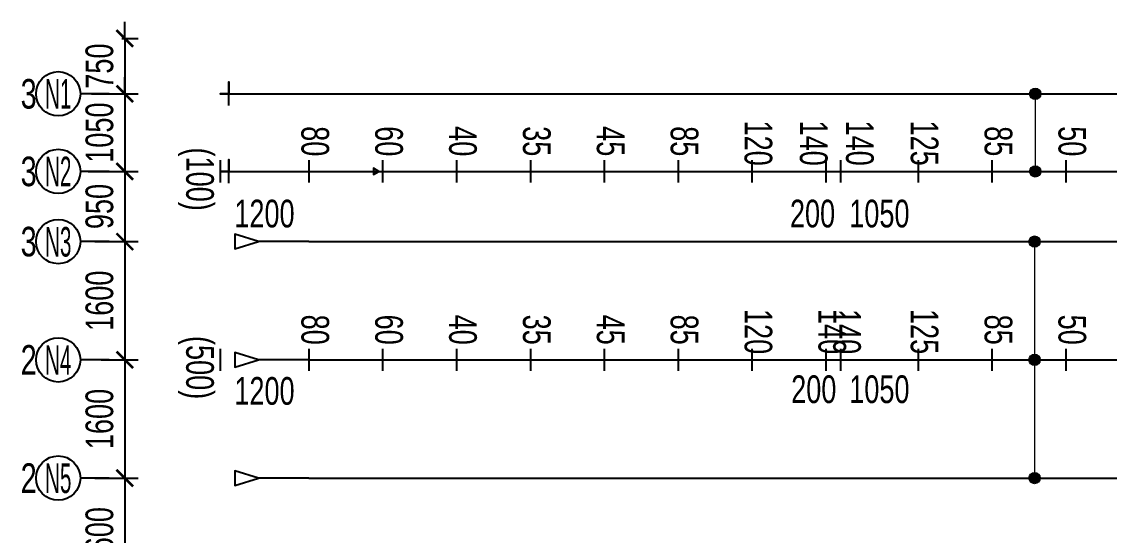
# Model space of a CAD drawing. Header units: millimetres. Extents: x 4465111 to 4895522, y 2166116 to 2541221.
# Drawn here: x 4494578 to 4509302, y 2235923 to 2242871 of the extents above; entities that cross this region are included whole.
import ezdxf
from ezdxf.enums import TextEntityAlignment as Align

# ---------------------------------------------------------------- set-up
doc = ezdxf.new("R2010")
doc.units = ezdxf.units.MM
doc.header["$LTSCALE"] = 50
doc.header["$MEASUREMENT"] = 0
doc.layers.get('DEFPOINTS').update_dxf_attribs({"lineweight": 9})
for name, color, linetype in [('BREAK_LINE', 7, 'Continuous'), ('KCS_TEXT', 2, 'Continuous'), ('S- Border', 6, 'Continuous'), ('SP-Reinforcement', 4, 'Continuous')]:
    doc.layers.add(name, color=color, linetype=linetype)
doc.layers.add('Current_plane_Tendon', color=7, linetype='Continuous', true_color=0xab0000)
for name, color, linetype, lineweight in [('S-dims', 8, 'Continuous', 15), ('S-text', 3, 'Continuous', 20), ('S-Thin', 253, 'Continuous', 15)]:
    doc.layers.add(name, color=color, linetype=linetype, lineweight=lineweight)
doc.styles.add('KCS_SMTEXT', font='arial.ttf', dxfattribs={"width": 0.7})
doc.dimstyles.new('KCS_DIM150', dxfattribs={"dimscale": 150, "dimtxt": 2.5, "dimasz": 1.5, "dimexe": 1.2, "dimexo": 0, "dimgap": 1, "dimtad": 1, "dimdec": 0, "dimzin": 0, "dimdsep": 46, "dimtxsty": 'KCS_SMTEXT', "dimblk": 'ARCHTICK', "dimcen": 0, "dimdle": 1, "dimclrd": 1, "dimclre": 1, "dimclrt": 2, "dimadec": 0, "dimazin": 0, "dimtfac": 1, "dimtdec": 0, "dimtix": 1, "dimtmove": 2, "dimatfit": 3, "dimfxl": 1, "dimtolj": 1, "dimtzin": 0, "dimarcsym": 0})
doc.dimstyles.new('KCS_DIM150A', dxfattribs={"dimscale": 150, "dimtxt": 2.5, "dimasz": 3, "dimexe": 1.2, "dimexo": 0, "dimgap": 1, "dimtad": 1, "dimdec": 0, "dimzin": 0, "dimdsep": 46, "dimtxsty": 'KCS_SMTEXT', "dimblk": 'ARCHTICK', "dimcen": 0, "dimdle": 1, "dimse1": 1, "dimse2": 1, "dimsd1": 1, "dimsd2": 1, "dimclrd": 1, "dimclre": 1, "dimclrt": 3, "dimadec": 0, "dimazin": 0, "dimtfac": 1, "dimtdec": 0, "dimtix": 1, "dimtmove": 2, "dimatfit": 3, "dimfxl": 1, "dimtolj": 1, "dimtzin": 0, "dimarcsym": 0})

# ---------------------------------------------------------------- blocks, each defined once
blk = doc.blocks.new('*U205')
at = {"layer": 'S- Border'}
blk.add_lwpolyline([(0, 0), (-392, 0)], dxfattribs=at)
blk.add_circle((-692, 0), 300, dxfattribs=at)
at = {"layer": 'SP-Reinforcement'}
blk.add_lwpolyline([(1620, -160), (1620, 160), (1620, 0), (1500, 0), (32822, 0)], dxfattribs=at)
at = {"layer": 'S-text', "style": 'KCS_SMTEXT', "width": 0.7}
blk.add_attdef('COUNT', text='', height=400, dxfattribs=at).set_placement((-1092, 0), align=Align.MIDDLE_CENTER)
blk = doc.blocks.new('*U192')
at = {"layer": 'S- Border'}
blk.add_lwpolyline([(0, 0), (-392, 0)], dxfattribs=at)
blk.add_circle((-692, 0), 300, dxfattribs=at)
at = {"layer": 'SP-Reinforcement'}
for points in [[(2700, 0), (2020, 0), (1700, 100), (1700, -100), (2020, 0)], [(2700, 0), (4904, 0)], [(4904, 0), (58280, 0), (58600, 100), (58600, -100), (58280, 0)]]:
    blk.add_lwpolyline(points, dxfattribs=at)
at = {"layer": 'S-text', "style": 'KCS_SMTEXT', "width": 0.7}
blk.add_attdef('COUNT', text='', height=400, dxfattribs=at).set_placement((-1092, 0), align=Align.MIDDLE_CENTER)
blk = doc.blocks.new('*U194')
at = {"layer": 'S- Border'}
blk.add_lwpolyline([(0, 0), (-392, 0)], dxfattribs=at)
blk.add_circle((-692, 0), 300, dxfattribs=at)
at = {"layer": 'SP-Reinforcement'}
for points in [[(2700, 0), (2020, 0), (1700, 100), (1700, -100), (2020, 0)], [(2700, 0), (4904, 0)], [(4904, 0), (58280, 0), (58600, 100), (58600, -100), (58280, 0)]]:
    blk.add_lwpolyline(points, dxfattribs=at)
at = {"layer": 'S-text', "style": 'KCS_SMTEXT', "width": 0.7}
blk.add_attdef('COUNT', text='', height=400, dxfattribs=at).set_placement((-1092, 0), align=Align.MIDDLE_CENTER)
blk = doc.blocks.new('*U191')
at = {"layer": 'S- Border'}
blk.add_lwpolyline([(0, 0), (-392, 0)], dxfattribs=at)
blk.add_circle((-692, 0), 300, dxfattribs=at)
at = {"layer": 'SP-Reinforcement'}
for points in [[(2700, 0), (2020, 0), (1700, 100), (1700, -100), (2020, 0)], [(2700, 0), (4904, 0)], [(4904, 0), (58280, 0), (58600, 100), (58600, -100), (58280, 0)]]:
    blk.add_lwpolyline(points, dxfattribs=at)
at = {"layer": 'S-text', "style": 'KCS_SMTEXT', "width": 0.7}
blk.add_attdef('COUNT', text='', height=400, dxfattribs=at).set_placement((-1092, 0), align=Align.MIDDLE_CENTER)
blk = doc.blocks.new('*D255')
at = {"layer": 'DEFPOINTS', "color": 0, "transparency": 16777216}
for p in [(4485423, 2323968), (4486623, 2323968), (4486623, 2323654)]:
    blk.add_point(p, dxfattribs=at)
at = {"layer": 'S-dims', "color": 3, "transparency": 16777216, "insert": (4486023, 2323995), "char_height": 375, "attachment_point": 5, "style": 'KCS_SMTEXT'}
blk.add_mtext('\\A1;1200', dxfattribs=at)
blk = doc.blocks.new('_ArchTick')
at = {"color": 0, "linetype": 'ByBlock', "const_width": 0.15}
blk.add_lwpolyline([(-0.5, -0.5), (0.5, 0.5)], dxfattribs=at)
blk = doc.blocks.new('*D256')
at = {"layer": 'DEFPOINTS', "color": 0, "transparency": 16777216}
for p in [(4493623, 2324056), (4493823, 2324056), (4493823, 2323654)]:
    blk.add_point(p, dxfattribs=at)
at = {"layer": 'S-dims', "color": 3, "transparency": 16777216, "insert": (4493443, 2323995), "char_height": 375, "attachment_point": 5, "style": 'KCS_SMTEXT'}
blk.add_mtext('\\A1;200', dxfattribs=at)
blk = doc.blocks.new('*D257')
at = {"layer": 'DEFPOINTS', "color": 0, "transparency": 16777216}
for p in [(4493823, 2324056), (4494873, 2324118, 125), (4494873, 2323654)]:
    blk.add_point(p, dxfattribs=at)
at = {"layer": 'S-dims', "color": 3, "transparency": 16777216, "insert": (4494348, 2323995), "char_height": 375, "attachment_point": 5, "style": 'KCS_SMTEXT'}
blk.add_mtext('\\A1;1050', dxfattribs=at)
blk = doc.blocks.new('*D265')
at = {"layer": 'DEFPOINTS', "color": 0, "transparency": 16777216}
for p in [(4485423, 2321589), (4486623, 2321589), (4486623, 2321254)]:
    blk.add_point(p, dxfattribs=at)
at = {"layer": 'S-dims', "color": 3, "transparency": 16777216, "insert": (4486023, 2321595), "char_height": 375, "attachment_point": 5, "style": 'KCS_SMTEXT'}
blk.add_mtext('\\A1;1200', dxfattribs=at)
blk = doc.blocks.new('*D266')
at = {"layer": 'DEFPOINTS', "color": 0, "transparency": 16777216}
for p in [(4493623, 2321619), (4493823, 2321619), (4493823, 2321276)]:
    blk.add_point(p, dxfattribs=at)
at = {"layer": 'S-dims', "color": 3, "transparency": 16777216, "insert": (4493460, 2321618), "char_height": 375, "attachment_point": 5, "style": 'KCS_SMTEXT'}
blk.add_mtext('\\A1;200', dxfattribs=at)
blk = doc.blocks.new('*D267')
at = {"layer": 'DEFPOINTS', "color": 0, "transparency": 16777216}
for p in [(4493823, 2321619), (4494873, 2321619), (4494873, 2321276)]:
    blk.add_point(p, dxfattribs=at)
at = {"layer": 'S-dims', "color": 3, "transparency": 16777216, "insert": (4494348, 2321618), "char_height": 375, "attachment_point": 5, "style": 'KCS_SMTEXT'}
blk.add_mtext('\\A1;1050', dxfattribs=at)
blk = doc.blocks.new('*D354')
at = {"layer": 'DEFPOINTS', "color": 0, "transparency": 16777216}
for p in [(4484092, 2326368), (4483681, 2325618), (4484132, 2325618)]:
    blk.add_point(p, dxfattribs=at)
at = {"layer": 'S-dims', "color": 1, "lineweight": -2, "transparency": 16777216}
for p, q in [((4484132, 2326368), (4484132, 2326593)), ((4484092, 2326368), (4484312, 2326368)), ((4484132, 2326368), (4484132, 2325618)), ((4483681, 2325618), (4484312, 2325618)), ((4484132, 2325618), (4484132, 2325393))]:
    blk.add_line(p, q, dxfattribs=at)
at = {"layer": 'S-dims', "color": 1, "lineweight": -2, "transparency": 16777216, "xscale": 225, "yscale": 225, "zscale": 225}
for p, rotation in [((4484132, 2326368), 270), ((4484132, 2325618), 90)]:
    blk.add_blockref('_ArchTick', p, dxfattribs=dict(at, rotation=rotation))
at = {"layer": 'S-dims', "color": 2, "transparency": 16777216, "insert": (4483790, 2325993), "char_height": 375, "attachment_point": 5, "rotation": 90, "style": 'KCS_SMTEXT'}
blk.add_mtext('\\A1;750', dxfattribs=at)
blk = doc.blocks.new('*D355')
at = {"layer": 'DEFPOINTS', "color": 0, "transparency": 16777216}
for p in [(4483681, 2325618), (4483634, 2324568), (4484132, 2324568)]:
    blk.add_point(p, dxfattribs=at)
at = {"layer": 'S-dims', "color": 1, "lineweight": -2, "transparency": 16777216}
for p, q in [((4484132, 2325618), (4484132, 2325843)), ((4483681, 2325618), (4484312, 2325618)), ((4484132, 2325618), (4484132, 2324568)), ((4483634, 2324568), (4484312, 2324568)), ((4484132, 2324568), (4484132, 2324343))]:
    blk.add_line(p, q, dxfattribs=at)
at = {"layer": 'S-dims', "color": 1, "lineweight": -2, "transparency": 16777216, "xscale": 225, "yscale": 225, "zscale": 225}
for p, rotation in [((4484132, 2325618), 270), ((4484132, 2324568), 90)]:
    blk.add_blockref('_ArchTick', p, dxfattribs=dict(at, rotation=rotation))
at = {"layer": 'S-dims', "color": 2, "transparency": 16777216, "insert": (4483790, 2325093), "char_height": 375, "attachment_point": 5, "rotation": 90, "style": 'KCS_SMTEXT'}
blk.add_mtext('\\A1;1050', dxfattribs=at)
blk = doc.blocks.new('*D356')
at = {"layer": 'DEFPOINTS', "color": 0, "transparency": 16777216}
for p in [(4483634, 2324568), (4483726, 2323618), (4484132, 2323618)]:
    blk.add_point(p, dxfattribs=at)
at = {"layer": 'S-dims', "color": 1, "lineweight": -2, "transparency": 16777216}
for p, q in [((4484132, 2324718), (4484132, 2323468)), ((4483634, 2324568), (4484312, 2324568)), ((4483726, 2323618), (4484312, 2323618))]:
    blk.add_line(p, q, dxfattribs=at)
at = {"layer": 'S-dims', "color": 1, "lineweight": -2, "transparency": 16777216, "xscale": 225, "yscale": 225, "zscale": 225}
for p, rotation in [((4484132, 2324568), 90), ((4484132, 2323618), 270)]:
    blk.add_blockref('_ArchTick', p, dxfattribs=dict(at, rotation=rotation))
at = {"layer": 'S-dims', "color": 2, "transparency": 16777216, "insert": (4483790, 2324093), "char_height": 375, "attachment_point": 5, "rotation": 90, "style": 'KCS_SMTEXT'}
blk.add_mtext('\\A1;950', dxfattribs=at)
blk = doc.blocks.new('*D357')
at = {"layer": 'DEFPOINTS', "color": 0, "transparency": 16777216}
for p in [(4483726, 2323618), (4483814, 2322018), (4484132, 2322018)]:
    blk.add_point(p, dxfattribs=at)
at = {"layer": 'S-dims', "color": 1, "lineweight": -2, "transparency": 16777216}
for p, q in [((4484132, 2323768), (4484132, 2321868)), ((4483726, 2323618), (4484312, 2323618)), ((4483814, 2322018), (4484312, 2322018))]:
    blk.add_line(p, q, dxfattribs=at)
at = {"layer": 'S-dims', "color": 1, "lineweight": -2, "transparency": 16777216, "xscale": 225, "yscale": 225, "zscale": 225}
for p, rotation in [((4484132, 2323618), 90), ((4484132, 2322018), 270)]:
    blk.add_blockref('_ArchTick', p, dxfattribs=dict(at, rotation=rotation))
at = {"layer": 'S-dims', "color": 2, "transparency": 16777216, "insert": (4483790, 2322818), "char_height": 375, "attachment_point": 5, "rotation": 90, "style": 'KCS_SMTEXT'}
blk.add_mtext('\\A1;1600', dxfattribs=at)
blk = doc.blocks.new('*D358')
at = {"layer": 'DEFPOINTS', "color": 0, "transparency": 16777216}
for p in [(4483814, 2322018), (4483726, 2320418), (4484132, 2320418)]:
    blk.add_point(p, dxfattribs=at)
at = {"layer": 'S-dims', "color": 1, "lineweight": -2, "transparency": 16777216}
for p, q in [((4484132, 2322168), (4484132, 2320268)), ((4483814, 2322018), (4484312, 2322018)), ((4483726, 2320418), (4484312, 2320418))]:
    blk.add_line(p, q, dxfattribs=at)
at = {"layer": 'S-dims', "color": 1, "lineweight": -2, "transparency": 16777216, "xscale": 225, "yscale": 225, "zscale": 225}
for p, rotation in [((4484132, 2322018), 90), ((4484132, 2320418), 270)]:
    blk.add_blockref('_ArchTick', p, dxfattribs=dict(at, rotation=rotation))
at = {"layer": 'S-dims', "color": 2, "transparency": 16777216, "insert": (4483790, 2321218), "char_height": 375, "attachment_point": 5, "rotation": 90, "style": 'KCS_SMTEXT'}
blk.add_mtext('\\A1;1600', dxfattribs=at)
blk = doc.blocks.new('*D359')
at = {"layer": 'DEFPOINTS', "color": 0, "transparency": 16777216}
for p in [(4483726, 2320418), (4483726, 2318818), (4484132, 2318818)]:
    blk.add_point(p, dxfattribs=at)
at = {"layer": 'S-dims', "color": 1, "lineweight": -2, "transparency": 16777216}
for p, q in [((4484132, 2320568), (4484132, 2318668)), ((4483726, 2320418), (4484312, 2320418)), ((4483726, 2318818), (4484312, 2318818))]:
    blk.add_line(p, q, dxfattribs=at)
at = {"layer": 'S-dims', "color": 1, "lineweight": -2, "transparency": 16777216, "xscale": 225, "yscale": 225, "zscale": 225}
for p, rotation in [((4484132, 2320418), 90), ((4484132, 2318818), 270)]:
    blk.add_blockref('_ArchTick', p, dxfattribs=dict(at, rotation=rotation))
at = {"layer": 'S-dims', "color": 2, "transparency": 16777216, "insert": (4483790, 2319618), "char_height": 375, "attachment_point": 5, "rotation": 90, "style": 'KCS_SMTEXT'}
blk.add_mtext('\\A1;1600', dxfattribs=at)
blk = doc.blocks.new('T4- Cap ngang')
at = {"layer": 'S-Thin'}
h = blk.add_hatch(color=6, dxfattribs=at)
h.paths.add_polyline_path([(4496535.6, 2325618.1, -1), (4496382.4, 2325618.1)])
h.paths.add_polyline_path([(4496535.6, 2325618.1), (4496382.4, 2325618.1, -1)])
h = blk.add_hatch(color=6, dxfattribs=at)
h.paths.add_polyline_path([(4496535.6, 2324568.1, -1), (4496382.4, 2324568.1)])
h.paths.add_polyline_path([(4496535.6, 2324568.1), (4496382.4, 2324568.1, -1)])
h = blk.add_hatch(color=6, dxfattribs=at)
h.paths.add_polyline_path([(4496526.6, 2323618.1, -1), (4496373.4, 2323618.1)])
h.paths.add_polyline_path([(4496526.6, 2323618.1), (4496373.4, 2323618.1, -1)])
h = blk.add_hatch(color=6, dxfattribs=at)
h.paths.add_polyline_path([(4496526.6, 2322018.1, -1), (4496373.4, 2322018.1)])
h.paths.add_polyline_path([(4496526.6, 2322018.1), (4496373.4, 2322018.1, -1)])
h = blk.add_hatch(color=6, dxfattribs=at)
h.paths.add_polyline_path([(4496526.6, 2320418.1, -1), (4496373.4, 2320418.1)])
h.paths.add_polyline_path([(4496526.6, 2320418.1), (4496373.4, 2320418.1, -1)])
at = {"color": 5, "linetype": 'Continuous'}
for points, elevation in [([(4485422.6, 2324718.1), (4485422.6, 2324418.1)], 100), ([(4486622.6, 2324718.1), (4486622.6, 2324418.1)], 80), ([(4487622.6, 2324718.1), (4487622.6, 2324418.1)], 60), ([(4488622.6, 2324718.1), (4488622.6, 2324418.1)], 40), ([(4489622.6, 2324718.1), (4489622.6, 2324418.1)], 35), ([(4490622.6, 2324718.1), (4490622.6, 2324418.1)], 45), ([(4491622.6, 2324718.1), (4491622.6, 2324418.1)], 85), ([(4492622.6, 2324718.1), (4492622.6, 2324418.1)], 120), ([(4493622.6, 2324718.1), (4493622.6, 2324418.1)], 140), ([(4493822.6, 2324718.1), (4493822.6, 2324418.1)], 140), ([(4494872.6, 2324718.1), (4494872.6, 2324418.1)], 125), ([(4495872.6, 2324718.1), (4495872.6, 2324418.1)], 85), ([(4496872.6, 2324718.1), (4496872.6, 2324418.1)], 50), ([(4485422.6, 2322168.1), (4485422.6, 2321868.1)], 100), ([(4486622.6, 2322168.1), (4486622.6, 2321868.1)], 80), ([(4487622.6, 2322168.1), (4487622.6, 2321868.1)], 60), ([(4488622.6, 2322168.1), (4488622.6, 2321868.1)], 40), ([(4489622.6, 2322168.1), (4489622.6, 2321868.1)], 35), ([(4490622.6, 2322168.1), (4490622.6, 2321868.1)], 45), ([(4491622.6, 2322168.1), (4491622.6, 2321868.1)], 85), ([(4492622.6, 2322168.1), (4492622.6, 2321868.1)], 120), ([(4493622.6, 2322168.1), (4493622.6, 2321868.1)], 140), ([(4493822.6, 2322168.1), (4493822.6, 2321868.1)], 140), ([(4494872.6, 2322168.1), (4494872.6, 2321868.1)], 125), ([(4495872.6, 2322168.1), (4495872.6, 2321868.1)], 85), ([(4496872.6, 2322168.1), (4496872.6, 2321868.1)], 50)]:
    blk.add_lwpolyline(points, dxfattribs=dict(at, elevation=elevation))
at = {"color": 5, "linetype": 'Continuous', "elevation": 3300}
blk.add_lwpolyline([(4487572.6, 2324568.1), (4487497.6, 2324611.4), (4487497.6, 2324524.8), (4487572.6, 2324568.1)], close=True, dxfattribs=at)
at = {"layer": 'S-Thin', "color": 6}
for p, q in [((4496247.7, 2325618.1), (4496670.4, 2325618.1)), ((4496247.7, 2324568.1), (4496670.4, 2324568.1)), ((4496238.6, 2323618.1, 0), (4496661.4, 2323618.1, 0)), ((4496238.6, 2322018.1, 0), (4496661.4, 2322018.1, 0)), ((4496238.6, 2320418.1, -3153.2), (4496661.4, 2320418.1, -3153.2))]:
    blk.add_line(p, q, dxfattribs=at)
at = {"layer": 'S-Thin', "color": 1}
for p, q in [((4496459, 2325618.1), (4496459, 2324568.1)), ((4496450, 2323618.1, 0), (4496450, 2320418.1, -2116.4))]:
    blk.add_line(p, q, dxfattribs=at)
at = {"layer": 'S-Thin', "color": 6}
for centre in [(4496459, 2325618.1), (4496459, 2324568.1), (4496450, 2323618.1, 0), (4496450, 2322018.1, 0), (4496450, 2320418.1, -3153.2)]:
    blk.add_circle(centre, 76.6, dxfattribs=at)
at = {"layer": 'Current_plane_Tendon'}
for name, p, values in [('*U205', (4483922.3, 2325618.1), {'COUNT': '3'}), ('*U205', (4483922.3, 2324568.1), {'COUNT': '3'}), ('*U191', (4483922.3, 2323618.1), {'COUNT': '3'}), ('*U194', (4483922.3, 2322018.1), {'COUNT': '2'}), ('*U192', (4483922.3, 2320418.1), {'COUNT': '2'})]:
    blk.add_blockref(name, p, dxfattribs=at).add_auto_attribs(values)
at = {"layer": 'KCS_TEXT', "style": 'KCS_SMTEXT', "width": 0.5}
for s, p in [('N1', (4483230.5, 2325618.1)), ('N2', (4483230.5, 2324568.1)), ('N3', (4483230.5, 2323616)), ('N4', (4483230.5, 2322016)), ('N5', (4483230.5, 2320416))]:
    blk.add_text(s, height=400, dxfattribs=at).set_placement(p, align=Align.MIDDLE_CENTER)
at = {"layer": 'KCS_TEXT', "style": 'KCS_SMTEXT', "width": 0.7}
for s, p in [('80', (4486522.6, 2325180, 80)), ('60', (4487522.6, 2325180, 60)), ('40', (4488522.6, 2325180, 40)), ('35', (4489522.6, 2325180, 35)), ('45', (4490522.6, 2325180, 45)), ('85', (4491522.6, 2325180, 85)), ('120', (4492522.6, 2325256.2, 120)), ('140', (4493272, 2325256.2, 140)), ('140', (4493896.5, 2325256.2, 140)), ('125', (4494772.6, 2325256.2, 125)), ('85', (4495772.6, 2325180, 85)), ('50', (4496772.6, 2325180, 50)), ('(100)', (4484962.8, 2324891.2, 100)), ('120', (4492522.6, 2322706.2, 120)), ('140', (4493522.6, 2322706.2, 140)), ('140', (4493722.6, 2322706.2, 140)), ('125', (4494772.6, 2322706.2, 125)), ('80', (4486522.6, 2322630, 80)), ('60', (4487522.6, 2322630, 60)), ('40', (4488522.6, 2322630, 40)), ('35', (4489522.6, 2322630, 35)), ('45', (4490522.6, 2322630, 45)), ('85', (4491522.6, 2322630, 85)), ('85', (4495772.6, 2322630, 85)), ('50', (4496772.6, 2322630, 50)), ('(500)', (4484962.8, 2322341.2, 100))]:
    blk.add_text(s, height=375, rotation=270, dxfattribs=at).set_placement(p)
at = {"layer": 'S-dims'}
for base, p1, p2, picture, middle in [((4484131.5, 2325618.1), (4484092, 2326368.1), (4483681.5, 2325618.1), '*D354', (4483790, 2325993.1)), ((4484131.5, 2324568.1), (4483681.5, 2325618.1), (4483634.5, 2324568.1), '*D355', (4483790, 2325093.1)), ((4484131.5, 2323618.1), (4483634.5, 2324568.1), (4483726.4, 2323618.1), '*D356', (4483790, 2324093.1)), ((4484131.5, 2322018.1), (4483726.4, 2323618.1), (4483814, 2322018.1), '*D357', (4483790, 2322818.1)), ((4484131.5, 2320418.1), (4483814, 2322018.1), (4483726.4, 2320418.1), '*D358', (4483790, 2321218.1)), ((4484131.5, 2318818.1), (4483726.4, 2320418.1), (4483726.4, 2318818.1), '*D359', (4483790, 2319618.1))]:
    dim = blk.add_linear_dim(base=base, p1=p1, p2=p2, angle=90, dimstyle='KCS_DIM150', dxfattribs=at)
    dim.commit()
    dim.dimension.update_dxf_attribs({"geometry": picture, "text_midpoint": middle})
for base, p1, p2, picture, middle in [((4486622.6, 2323654), (4485422.6, 2323968.1), (4486622.6, 2323968.1), '*D255', (4486022.6, 2323995.5)), ((4494872.6, 2323654), (4493822.6, 2324056), (4494872.6, 2324118.1, 125), '*D257', (4494347.6, 2323995.5)), ((4486622.6, 2321253.6), (4485422.6, 2321589.1), (4486622.6, 2321589.1), '*D265', (4486022.6, 2321595.1)), ((4494872.6, 2321276.4), (4493822.6, 2321619.4), (4494872.6, 2321619.4), '*D267', (4494347.6, 2321617.9))]:
    dim = blk.add_linear_dim(base=base, p1=p1, p2=p2, dimstyle='KCS_DIM150A', dxfattribs=at)
    dim.commit()
    dim.dimension.update_dxf_attribs({"geometry": picture, "text_midpoint": middle})
for base, p1, p2, picture, middle in [((4493822.6, 2323654), (4493622.6, 2324056), (4493822.6, 2324056), '*D256', (4493443, 2323995.5)), ((4493822.6, 2321276.4), (4493622.6, 2321619.4), (4493822.6, 2321619.4), '*D266', (4493459.6, 2321617.9))]:
    dim = blk.add_linear_dim(base=base, p1=p1, p2=p2, dimstyle='KCS_DIM150A', dxfattribs=at)
    dim.commit()
    dim.dimension.update_dxf_attribs({"geometry": picture, "text_midpoint": middle, "dimtype": 128})

msp = doc.modelspace()

# ---------------------------------------------------------------- block references
at = {"layer": 'BREAK_LINE'}
msp.add_blockref('T4- Cap ngang', (11841.8, -83722.2), dxfattribs=at)

doc.saveas('drawing.dxf')
